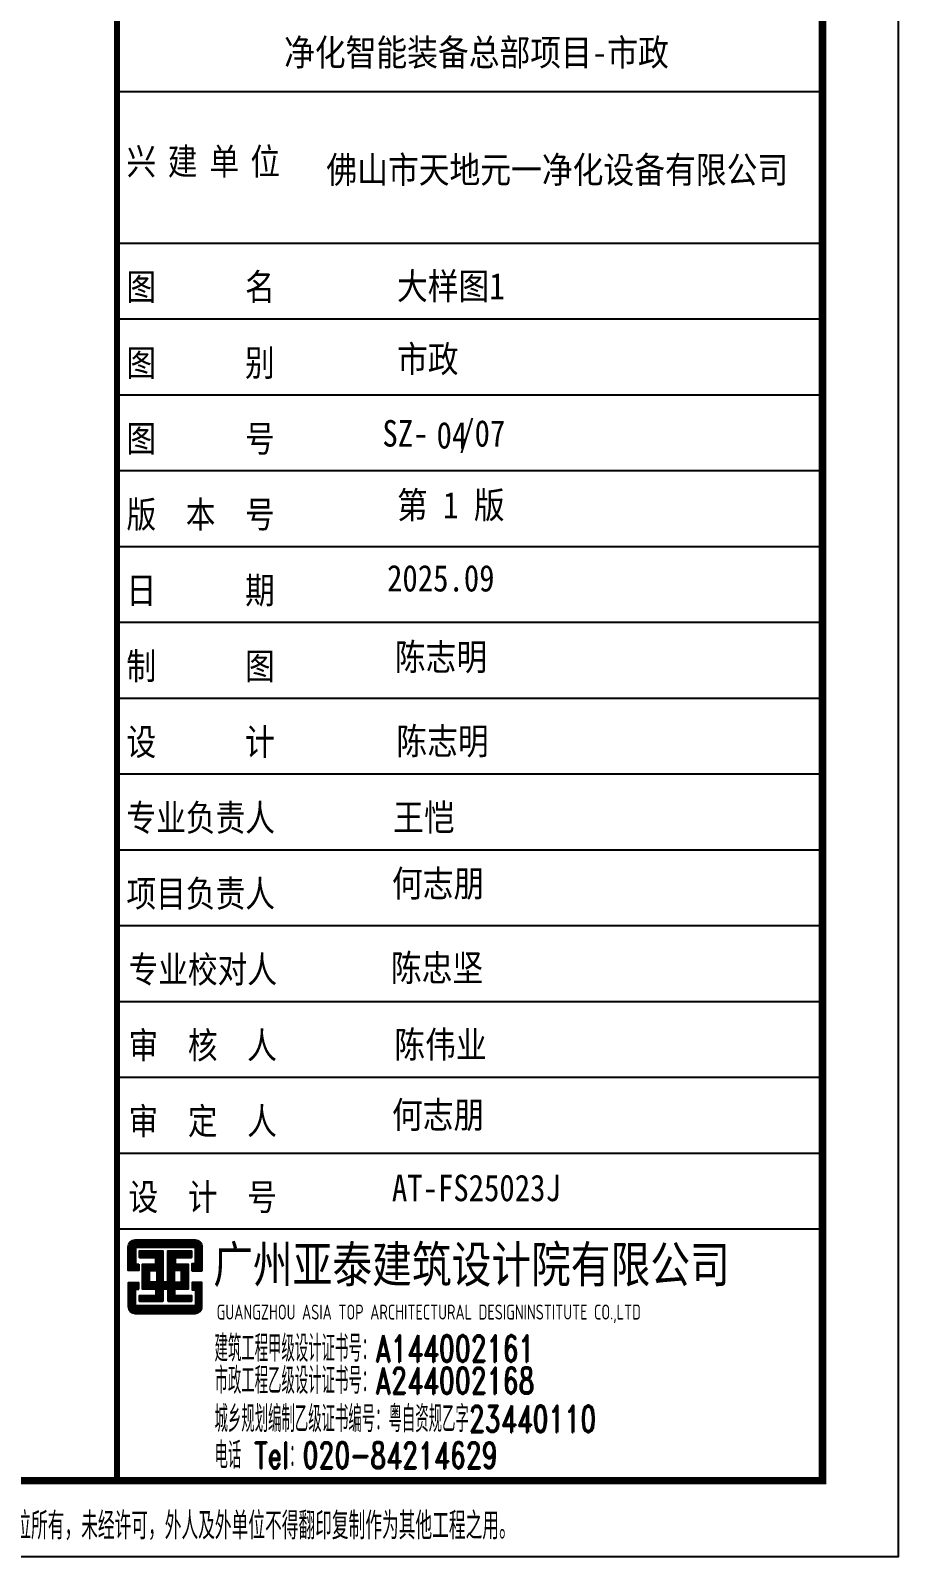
# Model space of a CAD drawing. Extents: x 104028 to 361637, y -78822 to 68782.
# Drawn here: x 350196 to 361637, y -30910 to -10788 of the extents above; entities that cross this region are included whole.
import ezdxf

# ---------------------------------------------------------------- set-up
doc = ezdxf.new("R2010")
doc.units = 0
doc.header["$LTSCALE"] = 1000
doc.header["$MEASUREMENT"] = 0
for name, color, linetype in [('13', 13, 'Continuous'), ('14', 14, 'Continuous'), ('PUB_TITLE', 4, 'Continuous')]:
    doc.layers.add(name, color=color, linetype=linetype)
doc.styles.add('_HZTXT', font='')
doc.styles.add('HT', font='')
doc.styles.add('hztxt', font='romand_pkpm', dxfattribs={"bigfont": 'gbcbig'})
doc.styles.get("Standard").update_dxf_attribs({"font": 'gbenor.shx', "bigfont": 'gbcbig.shx'})
doc.styles.add('宋体', font='', dxfattribs={"width": 0.8})
doc.styles.get('_HZTXT').set_extended_font_data('KaiTi')
doc.styles.get('HT').set_extended_font_data('SimHei')
doc.styles.get('宋体').set_extended_font_data('SimSun')

# ---------------------------------------------------------------- blocks, each defined once
blk = doc.blocks.new('$titleblk$00000212')
at = {"layer": '14', "style": 'hztxt', "width": 0.85}
for s, p in [('电子文件名：', (-198.31, 0.78)), ('图纸版权属设计单位所有，未经许可，外人及外单位不得翻印复制作为其他工程之用。', (-124.17, 1.07))]:
    blk.add_text(s, height=3.6, rotation=359.9997, dxfattribs=at).set_placement(p)
blk = doc.blocks.new('DSFGNDFGMMMM')
at = {"layer": '14'}
h = blk.add_hatch(dxfattribs=at)
h.set_pattern_fill('ANSI31', color=256, scale=100, angle=135, style=0)
h.set_pattern_definition([(180, (-64047.399, -60016.807), (-3e-15, -12.5), [])])
edge = h.paths.add_edge_path()
edge.add_line((153417, 20856), (153417, 20774))
edge.add_line((153417, 20774), (153276, 20774))
edge.add_line((153276, 20774), (153276, 21085))
edge.add_arc((153366, 21085), 90, 90, 180, ccw=False)
edge.add_line((153366, 21175), (154157, 21175))
edge.add_arc((154157, 21085), 90, 0, 90, ccw=False)
edge.add_line((154247, 21085), (154247, 20769))
edge.add_line((154247, 20769), (154117, 20769))
edge.add_line((154117, 20769), (154117, 20863))
edge.add_line((154117, 20863), (154146, 20863))
edge.add_line((154146, 20863), (154160, 20863))
edge.add_line((154160, 20863), (154160, 21075))
edge.add_line((154160, 21075), (153373, 21075))
edge.add_line((153373, 21075), (153373, 20856))
edge.add_line((153373, 20856), (153417, 20856))
h.paths.add_polyline_path([(153799, 20623), (153799, 21031), (154107, 21031), (154107, 20943), (153893, 20943), (153893, 20856), (154065, 20856), (154065, 20526), (153886, 20526), (153886, 20443), (154108, 20443), (154108, 20366), (153800, 20366), (153800, 20527), (153731, 20527), (153731, 20366), (153422, 20366), (153422, 20443), (153644, 20443), (153644, 20526), (153465, 20526), (153465, 20856), (153638, 20856), (153638, 20943), (153424, 20943), (153424, 21031), (153731, 21031), (153731, 20623)])
h.paths.add_polyline_path([(153554, 20773), (153652, 20773), (153652, 20617), (153554, 20617)], flags=16)
h.paths.add_polyline_path([(153976, 20773), (153879, 20773), (153879, 20617), (153976, 20617)], flags=16)
edge = h.paths.add_edge_path()
edge.add_line((153417, 20526), (153417, 20608))
edge.add_line((153417, 20608), (153276, 20608))
edge.add_line((153276, 20608), (153276, 20297))
edge.add_arc((153366, 20297), 90, 180, 270)
edge.add_line((153366, 20207), (154157, 20207))
edge.add_arc((154157, 20297), 90, 270, 360)
edge.add_line((154247, 20297), (154247, 20613))
edge.add_line((154247, 20613), (154117, 20613))
edge.add_line((154117, 20613), (154117, 20519))
edge.add_line((154117, 20519), (154146, 20519))
edge.add_line((154146, 20519), (154160, 20519))
edge.add_line((154160, 20519), (154160, 20307))
edge.add_line((154160, 20307), (153373, 20307))
edge.add_line((153373, 20307), (153373, 20526))
edge.add_line((153373, 20526), (153417, 20526))
for p, q in [((153128, 58001), (153128, 18001)), ((153128, 36321), (162428, 36321)), ((153128, 34321), (162428, 34321)), ((153128, 33321), (162428, 33321)), ((153128, 32321), (162428, 32321)), ((153128, 31321), (162428, 31321)), ((153128, 30321), (162428, 30321)), ((153128, 29321), (162428, 29321)), ((153128, 28321), (162428, 28321)), ((153128, 27321), (162428, 27321)), ((153128, 26321), (162428, 26321)), ((153128, 25321), (162428, 25321)), ((153128, 24321), (162428, 24321)), ((153128, 23321), (162428, 23321)), ((153128, 22321), (162428, 22321)), ((153128, 21321), (162428, 21321)), ((153128, 21321), (162428, 21321))]:
    blk.add_line(p, q, dxfattribs=at)
for points in [[(153417, 20856), (153417, 20774), (153276, 20774), (153276, 21085, -0.414214), (153366, 21175), (154157, 21175, -0.414214), (154247, 21085), (154247, 20769), (154117, 20769), (154117, 20863), (154146, 20863), (154160, 20863), (154160, 21075), (153373, 21075), (153373, 20856)], [(153417, 20526), (153417, 20608), (153276, 20608), (153276, 20297, 0.414214), (153366, 20207), (154157, 20207, 0.414214), (154247, 20297), (154247, 20613), (154117, 20613), (154117, 20519), (154146, 20519), (154160, 20519), (154160, 20307), (153373, 20307), (153373, 20526)]]:
    blk.add_lwpolyline(points, format="xyb", close=True, dxfattribs=at)
blk.add_lwpolyline([(153799, 20623), (153799, 20623), (153799, 21031), (154107, 21031), (154107, 20943), (153893, 20943), (153893, 20856), (154065, 20856), (154065, 20526), (153886, 20526), (153886, 20443), (154108, 20443), (154108, 20366), (153800, 20366), (153800, 20527), (153731, 20527), (153731, 20366), (153422, 20366), (153422, 20443), (153644, 20443), (153644, 20526), (153465, 20526), (153465, 20856), (153638, 20856), (153638, 20943), (153424, 20943), (153424, 21031), (153731, 21031), (153731, 20623), (153799, 20623)], dxfattribs=at)
for points in [[(153554, 20773), (153652, 20773), (153652, 20617), (153554, 20617)], [(153976, 20773), (153879, 20773), (153879, 20617), (153976, 20617)]]:
    blk.add_lwpolyline(points, close=True, dxfattribs=at)
at = {"layer": 'PUB_TITLE'}
blk.add_lwpolyline([(104028, 17001), (163428, 17001), (163428, 59001), (104028, 59001)], close=True, dxfattribs=at)
at = {"layer": 'PUB_TITLE', "const_width": 100}
blk.add_lwpolyline([(106528, 18001), (162428, 18001), (162428, 58001), (106528, 58001)], close=True, dxfattribs=at)
at = {"layer": 'PUB_TITLE', "const_width": 80}
blk.add_lwpolyline([(153128, 18001), (153128, 58001)], dxfattribs=at)
at = {"layer": 'PUB_TITLE', "xscale": 100, "yscale": 100, "zscale": 100}
blk.add_blockref('$titleblk$00000212', (162428, 17119), dxfattribs=at)
at = {"layer": '13', "color": 7, "style": '_HZTXT', "width": 0.85}
for s, p in [('净化智能装备总部项目-市政', (155329, 36659)), ('佛山市天地元一净化设备有限公司', (155887, 35112)), ('市政', (156818, 32616, 24845)), ('SZ-  /07', (156626, 31636)), ('第 1 版', (156818, 30690, 24845)), ('2025.09', (156687, 29726, 24845)), ('陈志明', (156789, 28687)), ('陈志明', (156809, 27577)), ('王恺', (156767, 26571)), ('何志朋', (156751, 25700)), ('陈忠坚', (156738, 24586)), ('陈伟业', (156783, 23576)), ('何志朋', (156751, 22649)), ('AT-FS25023J', (156751, 21686))]:
    blk.add_text(s, height=350, dxfattribs=at).set_placement(p)
at = {"layer": '13', "style": 'hztxt', "oblique": 360, "width": 0.7}
for s, p in [('建筑工程甲级设计证书号：A144002161', (154413, 19569)), ('市政工程乙级设计证书号：A244002168', (154413, 19145)), ('城乡规划编制乙级证书编号：粤自资规乙字23440110', (154413, 18640)), ('电话 Tel：020-84214629', (154413, 18160))]:
    blk.add_text(s, height=350, rotation=359.9997, dxfattribs=at).set_placement(p)
at = {"layer": '14'}
for s, height, style, width, p in [('建', 350, '宋体', 0.82, (153796, 35221)), ('单', 350, '宋体', 0.82, (154347, 35221)), ('位', 350, '宋体', 0.82, (154886, 35221)), ('兴', 350, '宋体', 0.82, (153252, 35221)), ('图      名', 350, '宋体', 0.82, (153252, 33567)), ('图      别', 350, '宋体', 0.82, (153252, 32567)), ('图      号', 350, '宋体', 0.82, (153252, 31567)), ('版  本  号', 350, '宋体', 0.82, (153252, 30567)), ('日      期', 350, '宋体', 0.82, (153252, 29567)), ('制      图', 350, '宋体', 0.82, (153252, 28567)), ('设      计', 350, '宋体', 0.82, (153252, 27567)), ('专业负责人', 350, '宋体', 0.82, (153252, 26567)), ('项目负责人', 350, '宋体', 0.82, (153252, 25567)), ('专业校对人', 350, '宋体', 0.82, (153279, 24567, -24845)), ('审  核  人', 350, '宋体', 0.82, (153279, 23567, -24845)), ('审  定  人', 350, '宋体', 0.82, (153279, 22567, -24845)), ('设  计  号', 350, '宋体', 0.82, (153279, 21567, -24845)), ('广州亚泰建筑设计院有限公司', 480, 'HT', 0.8, (154395, 20613))]:
    blk.add_text(s, height=height, dxfattribs=dict(at, style=style, width=width)).set_placement(p)
at = {"layer": '14', "oblique": 360, "width": 0.8}
blk.add_text('GUANGZHOU ASIA TOP ARCHITECTURAL DESIGNINSTITUTE CO.,LTD', height=198, rotation=359.9997, dxfattribs=at).set_placement((154441, 20125, -24845))

msp = doc.modelspace()

# ---------------------------------------------------------------- block references
msp.add_blockref('DSFGNDFGMMMM', (198209.2, -47911.4))

# ---------------------------------------------------------------- texts
at = {"layer": '13', "color": 7, "style": '_HZTXT', "width": 0.85}
for s, p in [('大样图1', (355026.9, -14334.6)), ('04', (355548.6, -16300.2))]:
    msp.add_text(s, height=350, dxfattribs=at).set_placement(p)

doc.saveas('drawing.dxf')
